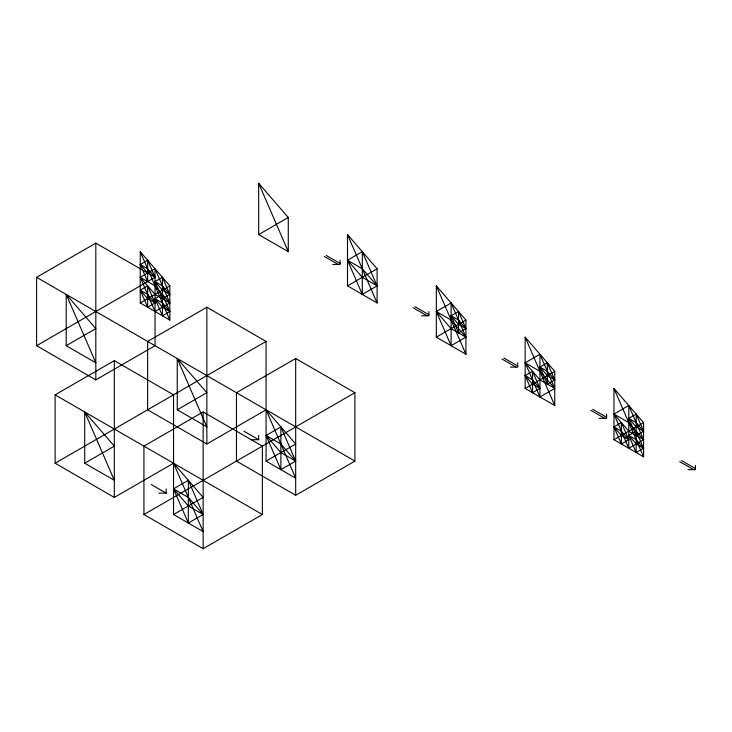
<?xml version="1.0" encoding="UTF-8"?>
<svg xmlns="http://www.w3.org/2000/svg" width="732" height="732" viewBox="0 0 732 732"><rect width="100%" height="100%" fill="white"/><g stroke="black" fill="none" stroke-linecap="round" stroke-linejoin="round"><path stroke-width="1.1" d="M36.6 277.318L95.819 243.134L155.038 277.318L36.6 345.696L36.6 277.318L354.901 461.087L354.901 392.709L295.682 358.524L236.463 392.709L236.463 461.087L295.682 495.28L354.901 461.087M147.635 260.226L140.233 264.499L147.635 281.591L147.635 260.226L155.038 277.318L147.635 268.772L140.233 264.499L147.635 273.045M155.038 268.772L140.233 277.318L155.038 311.512L169.842 302.966L155.038 268.772L155.038 345.696L95.819 379.89L36.6 345.696M147.635 285.873L140.233 290.147L147.635 307.239L155.038 302.966L147.635 285.873L147.635 307.239M162.44 277.318L155.038 281.591L162.44 298.693L169.842 294.42L162.44 277.318L162.44 315.785L169.842 311.512L162.44 294.42L155.038 298.693L162.44 315.785M66.209 345.696L95.819 328.604L66.209 294.42L66.209 345.696L95.819 362.798L66.209 294.42M140.233 302.966L169.842 285.873L140.233 251.68L140.233 302.966L169.842 320.058L169.842 285.873M258.671 234.588L288.28 217.495L258.671 183.302L258.671 234.588L288.28 251.68L288.28 217.495M55.101 394.85L114.32 360.656L173.539 394.85L173.539 514.514L203.148 531.606L173.539 463.228L114.32 497.412L55.101 463.228L55.101 394.85L262.367 514.514L262.367 446.127L203.148 411.942L143.93 446.127L143.93 514.514L203.148 548.698L262.367 514.514M206.854 307.239L147.635 341.423L147.635 409.801L206.854 443.995L266.073 409.801L295.682 443.995L266.073 461.087L266.073 341.423L206.854 307.239L206.854 443.995M362.303 251.68L347.499 260.226L362.303 294.42L377.099 285.873L362.303 251.68L362.303 294.42M347.499 285.873L377.099 268.772L347.499 234.588L347.499 285.873L377.099 302.966L377.099 268.772M55.101 463.228L266.073 341.423M84.711 463.228L114.32 446.136L84.711 411.942L84.711 463.228L114.32 480.32L84.711 411.942M177.245 409.801L206.854 392.709L177.245 358.524L177.245 409.801L206.854 426.902L177.245 358.524M451.122 302.966L436.318 311.512L451.122 345.696L465.927 337.15L451.122 302.966L451.122 345.696M458.525 311.512L451.122 315.785L458.525 332.877L465.927 328.604L458.525 311.512L458.525 332.877M188.344 480.32L173.539 488.866L188.344 523.06L203.148 514.514L188.344 480.32L188.344 523.06M280.878 426.902L266.073 435.449L280.878 469.633L295.682 461.087L280.878 426.902L280.878 469.633M436.318 337.15L465.927 320.058L436.318 285.864L436.318 337.15L465.927 354.251L465.927 320.058M143.93 514.514L354.901 392.709M173.539 514.514L203.148 497.412L173.539 463.228M539.951 354.251L525.146 362.798L539.951 396.982L554.755 388.436L539.951 354.251L539.951 396.982M532.548 371.344L525.146 375.617L532.548 392.709L539.951 388.436L532.548 371.344L532.548 392.709M547.353 362.798L539.951 367.071L547.353 384.163L554.755 379.89L547.353 362.798L547.353 384.163M525.146 388.436L554.755 371.344L525.146 337.15L525.146 388.436L554.755 405.528L554.755 371.344M628.779 405.528L613.974 414.074L628.779 448.268L643.584 439.722L628.779 405.528L628.779 448.268M621.377 422.629L613.974 426.902L621.377 443.995L628.779 439.722L621.377 422.629L621.377 443.995M636.181 414.083L628.779 418.356L636.181 435.449L643.584 431.175L636.181 414.083L636.181 452.541L643.584 448.268L636.181 431.175L628.779 435.449L636.181 452.541M613.974 439.722L643.584 422.629L613.974 388.436L613.974 439.722L643.584 456.814L643.584 422.629M332.694 264.499L340.096 264.499L340.096 260.226M421.513 315.785L428.915 315.785L428.915 311.512M510.341 367.071L517.744 367.071L517.744 362.798M599.169 418.356L606.572 418.356L606.572 414.083M251.268 439.722L258.671 439.722L258.671 435.449M687.998 469.633L695.4 469.633L695.4 465.36M158.734 493.139L166.137 493.139L166.137 488.866M326.216 255.422L340.096 263.428M415.044 306.708L428.915 314.714M503.863 357.985L517.744 366M592.691 409.27L606.572 417.286M681.519 460.556L695.4 468.572M324.358 256.484L338.239 264.499M413.187 307.769L427.067 315.785M502.015 359.055L515.895 367.071M590.843 410.341L604.724 418.356M679.671 461.627L693.552 469.633M243.866 431.175L258.671 439.722M266.073 461.087L295.682 478.188L266.073 409.801M151.332 484.593L166.137 493.139M613.974 388.436L643.584 456.814M525.146 337.15L554.755 405.528M436.318 285.864L465.927 354.251M347.499 234.588L377.099 302.966M258.671 183.302L288.28 251.68M140.233 251.68L169.842 320.058M295.682 358.524L295.682 495.28M203.148 411.942L203.148 548.698M114.32 360.656L114.32 497.412M95.819 243.134L95.819 379.89M458.525 320.058L451.122 315.785L458.525 324.331L465.927 328.604L458.525 320.058M547.353 371.344L539.951 367.071L547.353 375.617L554.755 379.89L547.353 371.344M636.181 422.629L628.779 418.356L636.181 426.902L643.584 431.175L636.181 422.629M362.303 268.772L347.499 260.226L362.303 277.318L377.099 285.873L362.303 268.772M451.122 320.058L436.318 311.512L451.122 328.604L465.927 337.15L451.122 320.058M539.951 371.344L525.146 362.798L539.951 379.89L554.755 388.436L539.951 371.344M628.779 422.629L613.974 414.074L628.779 431.175L643.584 439.722L628.779 422.629M532.548 379.89L525.146 375.617L532.548 384.163L539.951 388.436L532.548 379.89M621.377 431.175L613.974 426.902L621.377 435.449L628.779 439.722L621.377 431.175M636.181 439.722L628.779 435.449L636.181 443.995L643.584 448.268L636.181 439.722M162.44 285.873L155.038 281.591L162.44 290.147L169.842 294.42L162.44 285.873M155.038 285.873L140.233 277.318L155.038 294.42L169.842 302.966L155.038 285.873M147.635 294.42L140.233 290.147L147.635 298.693L155.038 302.966L147.635 294.42M162.44 302.966L155.038 298.693L162.44 307.239L169.842 311.512L162.44 302.966M280.878 443.995L266.073 435.449L280.878 452.541L295.682 461.087L280.878 443.995M188.344 497.412L173.539 488.866L188.344 505.958L203.148 514.514L188.344 497.412"/></g></svg>
